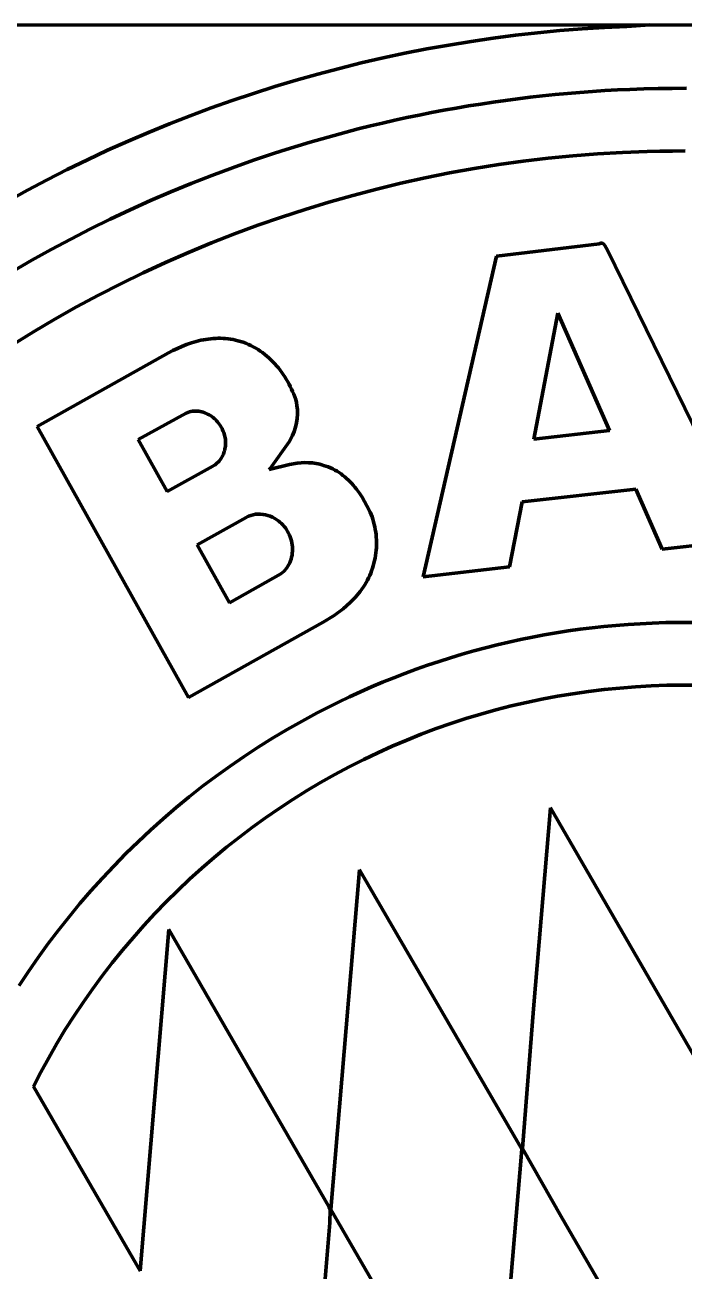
# Model space of a CAD drawing. Header units: millimetres. Extents: x 0 to 13.9, y 0 to 13.9.
# Drawn here: x 3.64 to 6.94, y 7.66 to 13.89 of the extents above; entities that cross this region are included whole.
import ezdxf

# ---------------------------------------------------------------- set-up
doc = ezdxf.new("R2010")
doc.units = ezdxf.units.MM
for name, color, linetype, lineweight in [('color#0059a5ff', 7, 'CONTINUOUS', 100), ('color#db0042ff', 7, 'CONTINUOUS', 100), ('color#ffffffff', 7, 'CONTINUOUS', 100)]:
    doc.layers.add(name, color=color, linetype=linetype, lineweight=lineweight)

msp = doc.modelspace()

# ---------------------------------------------------------------- linework, layer by layer
at = {"layer": 'color#0059a5ff'}
for p, q in [((6.6535, 13.8818), (6.7681, 13.8889)), ((6.7681, 13.8889), (7.1239, 13.8889)), ((5.9851, 13.8227), (6.096, 13.8371)), ((6.096, 13.8371), (6.2072, 13.8497)), ((6.2072, 13.8497), (6.3185, 13.8605)), ((6.3185, 13.8605), (6.43, 13.8694)), ((6.43, 13.8694), (6.5417, 13.8765)), ((6.5417, 13.8765), (6.6535, 13.8818)), ((5.5441, 13.7472), (5.6538, 13.7687)), ((5.6538, 13.7687), (5.7639, 13.7885)), ((5.7639, 13.7885), (5.8744, 13.8065)), ((5.8744, 13.8065), (5.9851, 13.8227)), ((5.217, 13.6718), (5.3256, 13.6987)), ((5.3256, 13.6987), (5.4346, 13.7238)), ((5.4346, 13.7238), (5.5441, 13.7472)), ((5.0012, 13.6128), (5.1089, 13.6432)), ((5.1089, 13.6432), (5.217, 13.6718)), ((4.7874, 13.5469), (4.894, 13.5807)), ((4.894, 13.5807), (5.0012, 13.6128)), ((4.6813, 13.5113), (4.7874, 13.5469)), ((6.1084, 13.5198), (6.0464, 13.5116)), ((6.1703, 13.5273), (6.1084, 13.5198)), ((6.2324, 13.5343), (6.1703, 13.5273)), ((6.2945, 13.5407), (6.2324, 13.5343)), ((6.3567, 13.5465), (6.2945, 13.5407)), ((6.4189, 13.5517), (6.3567, 13.5465)), ((6.4812, 13.5563), (6.4189, 13.5517)), ((6.5435, 13.5604), (6.4812, 13.5563)), ((6.6058, 13.5639), (6.5435, 13.5604)), ((6.6682, 13.5668), (6.6058, 13.5639)), ((6.7388, 13.5693), (6.6682, 13.5668)), ((6.8094, 13.571), (6.7388, 13.5693)), ((6.88, 13.572), (6.8094, 13.571)), ((6.9507, 13.5723), (6.88, 13.572)), ((4.4709, 13.4351), (4.5758, 13.4741)), ((4.5758, 13.4741), (4.6813, 13.5113)), ((5.6768, 13.4507), (5.6156, 13.4386)), ((5.7382, 13.4623), (5.6768, 13.4507)), ((5.7996, 13.4733), (5.7382, 13.4623)), ((5.8612, 13.4838), (5.7996, 13.4733)), ((5.9229, 13.4936), (5.8612, 13.4838)), ((5.9846, 13.5029), (5.9229, 13.4936)), ((6.0464, 13.5116), (5.9846, 13.5029)), ((4.2632, 13.3521), (4.3667, 13.3944)), ((4.3667, 13.3944), (4.4709, 13.4351)), ((5.4326, 13.3986), (5.3718, 13.3841)), ((5.4934, 13.4125), (5.4326, 13.3986)), ((5.5544, 13.4258), (5.4934, 13.4125)), ((5.6156, 13.4386), (5.5544, 13.4258)), ((4.1603, 13.308), (4.2632, 13.3521)), ((5.1905, 13.3372), (5.1303, 13.3204)), ((5.2508, 13.3534), (5.1905, 13.3372)), ((5.3112, 13.369), (5.2508, 13.3534)), ((5.3718, 13.3841), (5.3112, 13.369)), ((4.0582, 13.2623), (4.1603, 13.308)), ((4.9509, 13.2665), (4.8915, 13.2474)), ((5.0106, 13.2851), (4.9509, 13.2665)), ((5.0704, 13.303), (5.0106, 13.2851)), ((5.1303, 13.3204), (5.0704, 13.303)), ((3.8563, 13.1659), (3.9569, 13.215)), ((3.9569, 13.215), (4.0582, 13.2623)), ((4.7866, 13.2124), (4.6823, 13.1756)), ((4.8915, 13.2474), (4.7866, 13.2124)), ((3.7566, 13.1152), (3.8563, 13.1659)), ((4.6823, 13.1756), (4.5787, 13.137)), ((3.6577, 13.0629), (3.7566, 13.1152)), ((4.4757, 13.0967), (4.3734, 13.0546)), ((4.5787, 13.137), (4.4757, 13.0967)), ((3.5596, 13.009), (3.6577, 13.0629)), ((4.3734, 13.0546), (4.2719, 13.0108)), ((4.1711, 12.9653), (4.0711, 12.9182)), ((4.2719, 13.0108), (4.1711, 12.9653)), ((4.0711, 12.9182), (3.9719, 12.8693)), ((3.9719, 12.8693), (3.8736, 12.8188)), ((3.776, 12.7667), (3.6794, 12.713)), ((3.8736, 12.8188), (3.776, 12.7667)), ((3.6794, 12.713), (3.5837, 12.6576)), ((6.6958, 10.5819), (6.7742, 10.5864)), ((6.7742, 10.5864), (6.8528, 10.5892)), ((6.8528, 10.5892), (6.9313, 10.5903)), ((6.9313, 10.5903), (7.0099, 10.5898)), ((6.2287, 10.52), (6.3059, 10.5345)), ((6.3059, 10.5345), (6.3835, 10.5473)), ((6.3835, 10.5473), (6.4612, 10.5584)), ((6.4612, 10.5584), (6.5392, 10.5679)), ((6.5392, 10.5679), (6.6174, 10.5757)), ((6.6174, 10.5757), (6.6958, 10.5819)), ((5.9235, 10.4457), (5.9992, 10.4667)), ((5.9992, 10.4667), (6.0753, 10.4861)), ((6.0753, 10.4861), (6.1518, 10.5039)), ((6.1518, 10.5039), (6.2287, 10.52)), ((5.6995, 10.3727), (5.7736, 10.3986)), ((5.7736, 10.3986), (5.8483, 10.423)), ((5.8483, 10.423), (5.9235, 10.4457)), ((5.553, 10.3158), (5.6259, 10.3451)), ((5.6259, 10.3451), (5.6995, 10.3727)), ((5.4092, 10.2524), (5.4807, 10.2849)), ((5.4807, 10.2849), (5.553, 10.3158)), ((5.2655, 10.1816), (5.3383, 10.2183)), ((5.3383, 10.2183), (5.4092, 10.2524)), ((5.1935, 10.1433), (5.2655, 10.1816)), ((5.0524, 10.0618), (5.1225, 10.1034)), ((5.1225, 10.1034), (5.1935, 10.1433)), ((4.9832, 10.0187), (5.0524, 10.0618)), ((4.8479, 9.9278), (4.9151, 9.974)), ((4.9151, 9.974), (4.9832, 10.0187)), ((6.2719, 9.9762), (6.1873, 8.9727)), ((7.0836, 8.574), (6.2719, 9.9762)), ((4.7819, 9.8801), (4.8479, 9.9278)), ((4.7169, 9.8309), (4.7819, 9.8801)), ((4.5902, 9.7283), (4.653, 9.7803)), ((4.653, 9.7803), (4.7169, 9.8309)), ((4.5286, 9.6749), (4.5902, 9.7283)), ((4.4682, 9.6202), (4.5286, 9.6749)), ((5.3174, 9.6679), (5.1743, 7.9703)), ((6.1288, 8.2708), (5.3174, 9.6679)), ((4.4091, 9.5641), (4.4682, 9.6202)), ((4.3511, 9.5068), (4.4091, 9.5641)), ((4.2945, 9.4482), (4.3511, 9.5068)), ((4.2391, 9.3883), (4.2945, 9.4482)), ((4.1851, 9.3273), (4.2391, 9.3883)), ((4.3641, 9.3696), (4.2201, 7.6637)), ((5.1657, 7.9824), (4.3641, 9.3696)), ((4.1325, 9.2651), (4.1851, 9.3273)), ((4.0812, 9.2017), (4.1325, 9.2651)), ((4.0314, 9.1372), (4.0812, 9.2017)), ((3.983, 9.0716), (4.0314, 9.1372)), ((3.9361, 9.005), (3.983, 9.0716)), ((3.8907, 8.9373), (3.9361, 9.005)), ((6.1873, 8.9727), (6.1314, 8.2746)), ((3.8468, 8.8686), (3.8907, 8.9373)), ((3.8045, 8.799), (3.8468, 8.8686)), ((3.7638, 8.7283), (3.8045, 8.799)), ((3.7246, 8.6568), (3.7638, 8.7283)), ((3.6872, 8.5844), (3.7246, 8.6568)), ((4.2201, 7.6637), (3.6872, 8.5844)), ((5.9828, 6.5707), (6.1288, 8.2708)), ((6.1314, 8.2746), (6.3246, 7.9354)), ((5.1711, 7.9696), (5.1657, 7.9824)), ((5.1743, 7.9703), (5.9828, 6.5707)), ((5.1696, 7.9034), (5.1711, 7.9696)), ((6.3246, 7.9354), (6.927, 6.8959)), ((5.0345, 6.304), (5.1696, 7.9034))]:
    msp.add_line(p, q, dxfattribs=at)
at = {"layer": 'color#db0042ff'}
for p, q in [((6.0127, 13.1908), (6.1358, 13.2079)), ((6.1358, 13.2079), (6.2593, 13.2226)), ((6.2593, 13.2226), (6.383, 13.2348)), ((6.383, 13.2348), (6.5069, 13.2446)), ((6.5069, 13.2446), (6.6311, 13.2519)), ((6.6311, 13.2519), (6.7553, 13.2566)), ((6.7553, 13.2566), (6.8185, 13.258)), ((6.8185, 13.258), (6.8818, 13.2588)), ((6.8818, 13.2588), (6.945, 13.259)), ((5.6457, 13.1249), (5.7676, 13.1492)), ((5.7676, 13.1492), (5.8899, 13.1712)), ((5.8899, 13.1712), (6.0127, 13.1908)), ((5.4034, 13.0689), (5.5243, 13.0981)), ((5.5243, 13.0981), (5.6457, 13.1249)), ((5.1636, 13.0036), (5.2832, 13.0374)), ((5.2832, 13.0374), (5.4034, 13.0689)), ((4.9265, 12.9289), (5.0447, 12.9674)), ((5.0447, 12.9674), (5.1636, 13.0036)), ((4.8091, 12.888), (4.9265, 12.9289)), ((4.5768, 12.7995), (4.6925, 12.8449)), ((4.6925, 12.8449), (4.8091, 12.888)), ((4.462, 12.7519), (4.5768, 12.7995)), ((6.5162, 12.795), (6.0015, 12.7342)), ((6.5186, 12.7962), (6.5162, 12.795)), ((6.5232, 12.7977), (6.5186, 12.7962)), ((6.5273, 12.7982), (6.5232, 12.7977)), ((6.531, 12.7978), (6.5273, 12.7982)), ((6.5359, 12.7957), (6.531, 12.7978)), ((6.5436, 12.7874), (6.5359, 12.7957)), ((6.5559, 12.764), (6.5436, 12.7874)), ((4.3481, 12.7019), (4.462, 12.7519)), ((6.0015, 12.7342), (5.6356, 11.1306)), ((7.2626, 11.3192), (6.5559, 12.764)), ((4.1235, 12.5954), (4.2353, 12.6498)), ((4.2353, 12.6498), (4.3481, 12.7019)), ((4.0129, 12.5388), (4.1235, 12.5954)), ((3.9034, 12.48), (4.0129, 12.5388)), ((3.795, 12.419), (3.9034, 12.48)), ((3.688, 12.3558), (3.795, 12.419)), ((6.1883, 11.8186), (6.308, 12.4482)), ((6.308, 12.4482), (6.5671, 11.8623)), ((3.5822, 12.2905), (3.688, 12.3558)), ((4.407, 12.2725), (4.3847, 12.2617)), ((4.4299, 12.2826), (4.407, 12.2725)), ((4.4531, 12.2917), (4.4299, 12.2826)), ((4.4767, 12.2999), (4.4531, 12.2917)), ((4.5006, 12.307), (4.4767, 12.2999)), ((4.5248, 12.3129), (4.5006, 12.307)), ((4.537, 12.3154), (4.5248, 12.3129)), ((4.5493, 12.3175), (4.537, 12.3154)), ((4.5615, 12.3194), (4.5493, 12.3175)), ((4.5738, 12.3208), (4.5615, 12.3194)), ((4.5862, 12.322), (4.5738, 12.3208)), ((4.5985, 12.3227), (4.5862, 12.322)), ((4.6109, 12.3231), (4.5985, 12.3227)), ((4.6232, 12.3231), (4.6109, 12.3231)), ((4.6356, 12.3226), (4.6232, 12.3231)), ((4.648, 12.3218), (4.6356, 12.3226)), ((4.6603, 12.3205), (4.648, 12.3218)), ((4.6726, 12.3188), (4.6603, 12.3205)), ((4.6849, 12.3167), (4.6726, 12.3188)), ((4.6972, 12.3141), (4.6849, 12.3167)), ((4.7094, 12.3111), (4.6972, 12.3141)), ((4.7229, 12.3073), (4.7094, 12.3111)), ((4.7361, 12.303), (4.7229, 12.3073)), ((4.749, 12.2982), (4.7361, 12.303)), ((4.7618, 12.2928), (4.749, 12.2982)), ((4.7742, 12.287), (4.7618, 12.2928)), ((4.7864, 12.2808), (4.7742, 12.287)), ((4.7984, 12.274), (4.7864, 12.2808)), ((4.81, 12.2669), (4.7984, 12.274)), ((4.8214, 12.2593), (4.81, 12.2669)), ((4.3629, 12.25), (3.7061, 11.8826)), ((4.3847, 12.2617), (4.3629, 12.25)), ((4.8326, 12.2513), (4.8214, 12.2593)), ((4.8434, 12.2429), (4.8326, 12.2513)), ((4.854, 12.2342), (4.8434, 12.2429)), ((4.8643, 12.2251), (4.854, 12.2342)), ((4.8743, 12.2156), (4.8643, 12.2251)), ((4.8841, 12.2059), (4.8743, 12.2156)), ((4.8935, 12.1958), (4.8841, 12.2059)), ((4.9027, 12.1854), (4.8935, 12.1958)), ((4.9115, 12.1748), (4.9027, 12.1854)), ((4.9201, 12.1639), (4.9115, 12.1748)), ((4.9283, 12.1528), (4.9201, 12.1639)), ((4.9362, 12.1415), (4.9283, 12.1528)), ((4.9439, 12.1299), (4.9362, 12.1415)), ((4.9512, 12.1182), (4.9439, 12.1299)), ((4.9582, 12.1062), (4.9512, 12.1182)), ((4.9649, 12.0941), (4.9582, 12.1062)), ((4.9712, 12.0819), (4.9649, 12.0941)), ((4.9773, 12.0696), (4.9712, 12.0819)), ((4.983, 12.0571), (4.9773, 12.0696)), ((4.9883, 12.0446), (4.983, 12.0571)), ((4.9937, 12.0308), (4.9883, 12.0446)), ((4.9981, 12.0167), (4.9937, 12.0308)), ((4.4667, 11.9549), (4.4745, 11.9569)), ((4.4745, 11.9569), (4.4823, 11.9583)), ((4.4823, 11.9583), (4.4901, 11.9591)), ((4.4901, 11.9591), (4.4979, 11.9594)), ((4.4979, 11.9594), (4.5057, 11.9592)), ((4.5057, 11.9592), (4.5135, 11.9584)), ((4.5135, 11.9584), (4.5212, 11.9572)), ((4.5212, 11.9572), (4.5288, 11.9556)), ((4.5288, 11.9556), (4.5363, 11.9535)), ((5.0017, 12.0025), (4.9981, 12.0167)), ((5.0044, 11.988), (5.0017, 12.0025)), ((5.0068, 11.9661), (5.0044, 11.988)), ((5.0073, 11.9441), (5.0068, 11.9661)), ((4.2112, 11.8167), (4.4514, 11.9493)), ((4.4514, 11.9493), (4.459, 11.9524)), ((4.459, 11.9524), (4.4667, 11.9549)), ((4.5363, 11.9535), (4.5437, 11.9509)), ((4.5437, 11.9509), (4.551, 11.9479)), ((4.551, 11.9479), (4.5581, 11.9446)), ((4.5581, 11.9446), (4.5651, 11.9408)), ((4.5651, 11.9408), (4.5719, 11.9367)), ((4.5719, 11.9367), (4.5785, 11.9323)), ((4.5785, 11.9323), (4.5849, 11.9275)), ((4.5849, 11.9275), (4.5911, 11.9224)), ((4.5911, 11.9224), (4.597, 11.917)), ((4.597, 11.917), (4.6026, 11.9113)), ((4.6026, 11.9113), (4.608, 11.9054)), ((4.608, 11.9054), (4.613, 11.8992)), ((4.613, 11.8992), (4.6178, 11.8928)), ((4.6178, 11.8928), (4.6222, 11.8862)), ((4.9975, 11.8787), (5.0026, 11.9002)), ((5.0026, 11.9002), (5.0058, 11.922)), ((5.0058, 11.922), (5.0073, 11.9441)), ((3.7061, 11.8826), (4.4622, 10.5285)), ((4.6222, 11.8862), (4.6262, 11.8794)), ((4.6262, 11.8794), (4.6299, 11.8724)), ((4.6299, 11.8724), (4.6332, 11.8653)), ((4.6332, 11.8653), (4.6361, 11.858)), ((4.6361, 11.858), (4.6386, 11.8517)), ((4.6386, 11.8517), (4.6408, 11.8452)), ((4.6408, 11.8452), (4.6427, 11.8387)), ((4.6427, 11.8387), (4.6443, 11.832)), ((4.6443, 11.832), (4.6456, 11.8252)), ((4.9662, 11.8053), (4.9819, 11.8374)), ((4.9819, 11.8374), (4.9906, 11.8577)), ((4.9906, 11.8577), (4.9975, 11.8787)), ((6.5671, 11.8623), (6.1883, 11.8186)), ((4.3559, 11.5574), (4.2112, 11.8167)), ((4.6448, 11.7704), (4.6433, 11.7638)), ((4.646, 11.7772), (4.6448, 11.7704)), ((4.6456, 11.8252), (4.6466, 11.8184)), ((4.6468, 11.784), (4.646, 11.7772)), ((4.6466, 11.8184), (4.6473, 11.8116)), ((4.6474, 11.7909), (4.6468, 11.784)), ((4.6473, 11.8116), (4.6476, 11.8047)), ((4.6477, 11.7978), (4.6474, 11.7909)), ((4.6476, 11.8047), (4.6477, 11.7978)), ((4.8705, 11.6727), (4.9662, 11.8053)), ((4.6157, 11.7098), (4.6111, 11.7048)), ((4.62, 11.715), (4.6157, 11.7098)), ((4.624, 11.7205), (4.62, 11.715)), ((4.6277, 11.7262), (4.624, 11.7205)), ((4.6311, 11.732), (4.6277, 11.7262)), ((4.6341, 11.7381), (4.6311, 11.732)), ((4.6369, 11.7443), (4.6341, 11.7381)), ((4.6393, 11.7507), (4.6369, 11.7443)), ((4.6414, 11.7572), (4.6393, 11.7507)), ((4.6433, 11.7638), (4.6414, 11.7572)), ((4.5835, 11.6841), (4.3559, 11.5574)), ((4.5896, 11.6876), (4.5835, 11.6841)), ((4.5955, 11.6914), (4.5896, 11.6876)), ((4.601, 11.6956), (4.5955, 11.6914)), ((4.6062, 11.7), (4.601, 11.6956)), ((4.6111, 11.7048), (4.6062, 11.7)), ((4.968, 11.6931), (4.8662, 11.667)), ((4.8662, 11.667), (4.8705, 11.6727)), ((5.0058, 11.6991), (4.968, 11.6931)), ((5.0247, 11.7009), (5.0058, 11.6991)), ((5.0437, 11.7017), (5.0247, 11.7009)), ((5.0626, 11.7016), (5.0437, 11.7017)), ((5.0815, 11.7002), (5.0626, 11.7016)), ((5.091, 11.6991), (5.0815, 11.7002)), ((5.1004, 11.6977), (5.091, 11.6991)), ((5.1098, 11.6959), (5.1004, 11.6977)), ((5.1191, 11.6937), (5.1098, 11.6959)), ((5.1285, 11.6912), (5.1191, 11.6937)), ((5.1378, 11.6883), (5.1285, 11.6912)), ((5.1496, 11.6846), (5.1378, 11.6883)), ((5.1612, 11.6804), (5.1496, 11.6846)), ((5.1725, 11.6757), (5.1612, 11.6804)), ((5.1834, 11.6705), (5.1725, 11.6757)), ((5.1941, 11.6649), (5.1834, 11.6705)), ((5.2046, 11.6588), (5.1941, 11.6649)), ((5.2147, 11.6524), (5.2046, 11.6588)), ((5.2246, 11.6455), (5.2147, 11.6524)), ((5.2342, 11.6383), (5.2246, 11.6455)), ((5.2435, 11.6307), (5.2342, 11.6383)), ((5.2526, 11.6228), (5.2435, 11.6307)), ((5.2615, 11.6145), (5.2526, 11.6228)), ((5.27, 11.606), (5.2615, 11.6145)), ((5.2784, 11.5972), (5.27, 11.606)), ((5.2864, 11.5881), (5.2784, 11.5972)), ((5.2943, 11.5788), (5.2864, 11.5881)), ((5.3019, 11.5692), (5.2943, 11.5788)), ((5.3163, 11.5495), (5.3019, 11.5692)), ((5.3298, 11.5291), (5.3163, 11.5495)), ((5.3425, 11.5081), (5.3298, 11.5291)), ((6.1308, 11.5053), (6.6975, 11.5689)), ((6.6975, 11.5689), (6.8302, 11.2689)), ((5.3542, 11.4867), (5.3425, 11.5081)), ((5.3703, 11.4543), (5.3542, 11.4867)), ((6.0674, 11.1811), (6.1308, 11.5053)), ((4.505, 11.2913), (4.7507, 11.4283)), ((4.7507, 11.4283), (4.7563, 11.4313)), ((4.7563, 11.4313), (4.762, 11.4339)), ((4.762, 11.4339), (4.7736, 11.4382)), ((4.7736, 11.4382), (4.7856, 11.4414)), ((4.7856, 11.4414), (4.7978, 11.4435)), ((4.7978, 11.4435), (4.8102, 11.4445)), ((4.8102, 11.4445), (4.8226, 11.4444)), ((4.8226, 11.4444), (4.835, 11.4432)), ((4.835, 11.4432), (4.8472, 11.4411)), ((4.8472, 11.4411), (4.8593, 11.4379)), ((4.8593, 11.4379), (4.8711, 11.4339)), ((4.8711, 11.4339), (4.8825, 11.4289)), ((4.8825, 11.4289), (4.8936, 11.423)), ((4.8936, 11.423), (4.904, 11.4163)), ((4.904, 11.4163), (4.9139, 11.4088)), ((4.9139, 11.4088), (4.9186, 11.4047)), ((4.9186, 11.4047), (4.9264, 11.3981)), ((4.9264, 11.3981), (4.9336, 11.391)), ((5.3752, 11.4434), (5.3703, 11.4543)), ((5.3798, 11.4311), (5.3752, 11.4434)), ((5.3839, 11.4187), (5.3798, 11.4311)), ((5.3876, 11.4062), (5.3839, 11.4187)), ((5.3909, 11.3935), (5.3876, 11.4062)), ((4.9336, 11.391), (4.9404, 11.3835)), ((4.9404, 11.3835), (4.9467, 11.3755)), ((4.9467, 11.3755), (4.9525, 11.3671)), ((4.9525, 11.3671), (4.9578, 11.3584)), ((4.9578, 11.3584), (4.9627, 11.3493)), ((4.9627, 11.3493), (4.9669, 11.34)), ((4.9669, 11.34), (4.9707, 11.3304)), ((5.3937, 11.3807), (5.3909, 11.3935)), ((5.3961, 11.3679), (5.3937, 11.3807)), ((5.3981, 11.355), (5.3961, 11.3679)), ((5.3997, 11.342), (5.3981, 11.355)), ((5.4009, 11.329), (5.3997, 11.342)), ((4.6668, 11.0015), (4.505, 11.2913)), ((4.9707, 11.3304), (4.974, 11.3207)), ((4.974, 11.3207), (4.9767, 11.3107)), ((4.9767, 11.3107), (4.9788, 11.3007)), ((4.9788, 11.3007), (4.9804, 11.2905)), ((4.9804, 11.2905), (4.9815, 11.2803)), ((4.9815, 11.2803), (4.9819, 11.2701)), ((5.4003, 11.2637), (5.4013, 11.2767)), ((5.4016, 11.3159), (5.4009, 11.329)), ((5.4013, 11.2767), (5.4018, 11.2898)), ((5.4019, 11.3028), (5.4016, 11.3159)), ((5.4018, 11.2898), (5.4019, 11.3028)), ((6.8302, 11.2689), (7.2626, 11.3192)), ((4.9722, 11.2106), (4.9684, 11.2014)), ((4.9754, 11.2202), (4.9722, 11.2106)), ((4.9779, 11.2299), (4.9754, 11.2202)), ((4.9798, 11.2398), (4.9779, 11.2299)), ((4.9811, 11.2498), (4.9798, 11.2398)), ((4.9818, 11.2599), (4.9811, 11.2498)), ((4.9819, 11.2701), (4.9818, 11.2599)), ((5.3894, 11.1993), (5.3924, 11.212)), ((5.3924, 11.212), (5.395, 11.2248)), ((5.395, 11.2248), (5.3972, 11.2377)), ((5.3972, 11.2377), (5.399, 11.2507)), ((5.399, 11.2507), (5.4003, 11.2637)), ((4.9237, 11.1467), (4.6668, 11.0015)), ((4.9322, 11.1531), (4.9237, 11.1467)), ((4.9399, 11.1601), (4.9322, 11.1531)), ((4.9469, 11.1676), (4.9399, 11.1601)), ((4.9533, 11.1755), (4.9469, 11.1676)), ((4.959, 11.1838), (4.9533, 11.1755)), ((4.964, 11.1924), (4.959, 11.1838)), ((4.9684, 11.2014), (4.964, 11.1924)), ((5.3681, 11.1376), (5.3732, 11.1497)), ((5.3732, 11.1497), (5.3778, 11.1619)), ((5.3778, 11.1619), (5.3821, 11.1742)), ((5.3821, 11.1742), (5.3859, 11.1867)), ((5.3859, 11.1867), (5.3894, 11.1993)), ((5.6356, 11.1306), (6.0674, 11.1811)), ((5.3366, 11.0804), (5.3437, 11.0914)), ((5.3437, 11.0914), (5.3504, 11.1026)), ((5.3504, 11.1026), (5.3567, 11.1141)), ((5.3567, 11.1141), (5.3626, 11.1258)), ((5.3626, 11.1258), (5.3681, 11.1376)), ((5.2706, 11.0027), (5.2964, 11.0293)), ((5.2964, 11.0293), (5.3202, 11.0578)), ((5.3202, 11.0578), (5.3366, 11.0804)), ((5.1911, 10.9386), (5.2358, 10.9719)), ((5.2358, 10.9719), (5.2706, 11.0027)), ((4.4622, 10.5285), (5.1357, 10.9046)), ((5.1357, 10.9046), (5.1911, 10.9386)), ((6.7192, 10.8971), (6.659, 10.8933)), ((6.7794, 10.8999), (6.7192, 10.8971)), ((6.8474, 10.9022), (6.7794, 10.8999)), ((6.9155, 10.9033), (6.8474, 10.9022)), ((6.9836, 10.9033), (6.9155, 10.9033)), ((6.2405, 10.8412), (6.1813, 10.8301)), ((6.2999, 10.8514), (6.2405, 10.8412)), ((6.3595, 10.8607), (6.2999, 10.8514)), ((6.4192, 10.8691), (6.3595, 10.8607)), ((6.479, 10.8765), (6.4192, 10.8691)), ((6.5389, 10.883), (6.479, 10.8765)), ((6.5989, 10.8887), (6.5389, 10.883)), ((6.659, 10.8933), (6.5989, 10.8887)), ((5.9462, 10.7766), (5.888, 10.761)), ((6.0047, 10.7913), (5.9462, 10.7766)), ((6.0633, 10.8052), (6.0047, 10.7913)), ((6.1222, 10.8181), (6.0633, 10.8052)), ((6.1813, 10.8301), (6.1222, 10.8181)), ((5.7723, 10.7272), (5.7148, 10.7089)), ((5.83, 10.7446), (5.7723, 10.7272)), ((5.888, 10.761), (5.83, 10.7446)), ((5.5443, 10.6489), (5.4881, 10.6272)), ((5.6008, 10.6698), (5.5443, 10.6489)), ((5.6577, 10.6898), (5.6008, 10.6698)), ((5.7148, 10.7089), (5.6577, 10.6898)), ((5.4322, 10.6046), (5.3767, 10.5811)), ((5.4881, 10.6272), (5.4322, 10.6046)), ((5.2668, 10.5316), (5.2124, 10.5056)), ((5.3215, 10.5568), (5.2668, 10.5316)), ((5.3767, 10.5811), (5.3215, 10.5568)), ((5.1584, 10.4787), (5.1049, 10.451)), ((5.2124, 10.5056), (5.1584, 10.4787)), ((5.03, 10.4107), (4.9561, 10.3688)), ((5.1049, 10.451), (5.03, 10.4107)), ((4.9561, 10.3688), (4.883, 10.3252)), ((4.811, 10.2801), (4.7399, 10.2335)), ((4.883, 10.3252), (4.811, 10.2801)), ((4.7399, 10.2335), (4.6699, 10.1853)), ((4.6699, 10.1853), (4.6009, 10.1356)), ((4.6009, 10.1356), (4.533, 10.0845)), ((4.4663, 10.0319), (4.4006, 9.9779)), ((4.533, 10.0845), (4.4663, 10.0319)), ((4.4006, 9.9779), (4.3361, 9.9225)), ((4.3361, 9.9225), (4.2728, 9.8658)), ((4.2728, 9.8658), (4.2107, 9.8077)), ((4.2107, 9.8077), (4.1499, 9.7483)), ((4.1499, 9.7483), (4.0903, 9.6877)), ((4.0903, 9.6877), (4.0321, 9.6258)), ((4.0321, 9.6258), (3.9751, 9.5627)), ((3.9751, 9.5627), (3.9195, 9.4984)), ((3.9195, 9.4984), (3.8653, 9.4329)), ((3.8653, 9.4329), (3.8125, 9.3663)), ((3.8125, 9.3663), (3.7611, 9.2986)), ((3.7611, 9.2986), (3.7112, 9.2298)), ((3.7112, 9.2298), (3.6628, 9.1599)), ((3.6628, 9.1599), (3.6159, 9.0891))]:
    msp.add_line(p, q, dxfattribs=at)
at = {"layer": 'color#ffffffff'}
for p, q in [((0, 13.8889), (6.7681, 13.8889)), ((6.7681, 13.8889), (6.6535, 13.8818)), ((6.096, 13.8371), (5.9851, 13.8227)), ((6.2072, 13.8497), (6.096, 13.8371)), ((6.3185, 13.8605), (6.2072, 13.8497)), ((6.43, 13.8694), (6.3185, 13.8605)), ((6.5417, 13.8765), (6.43, 13.8694)), ((6.6535, 13.8818), (6.5417, 13.8765)), ((5.6538, 13.7687), (5.5441, 13.7472)), ((5.7639, 13.7885), (5.6538, 13.7687)), ((5.8744, 13.8065), (5.7639, 13.7885)), ((5.9851, 13.8227), (5.8744, 13.8065)), ((5.3256, 13.6987), (5.217, 13.6718)), ((5.4346, 13.7238), (5.3256, 13.6987)), ((5.5441, 13.7472), (5.4346, 13.7238)), ((5.1089, 13.6432), (5.0012, 13.6128)), ((5.217, 13.6718), (5.1089, 13.6432)), ((4.894, 13.5807), (4.7874, 13.5469)), ((5.0012, 13.6128), (4.894, 13.5807)), ((4.7874, 13.5469), (4.6813, 13.5113)), ((6.0464, 13.5116), (6.1084, 13.5198)), ((6.1084, 13.5198), (6.1703, 13.5273)), ((6.1703, 13.5273), (6.2324, 13.5343)), ((6.2324, 13.5343), (6.2945, 13.5407)), ((6.2945, 13.5407), (6.3567, 13.5465)), ((6.3567, 13.5465), (6.4189, 13.5517)), ((6.4189, 13.5517), (6.4812, 13.5563)), ((6.4812, 13.5563), (6.5435, 13.5604)), ((6.5435, 13.5604), (6.6058, 13.5639)), ((6.6058, 13.5639), (6.6682, 13.5668)), ((6.6682, 13.5668), (6.7388, 13.5693)), ((6.7388, 13.5693), (6.8094, 13.571)), ((6.8094, 13.571), (6.88, 13.572)), ((6.88, 13.572), (6.9507, 13.5723)), ((4.5758, 13.4741), (4.4709, 13.4351)), ((4.6813, 13.5113), (4.5758, 13.4741)), ((5.6156, 13.4386), (5.6768, 13.4507)), ((5.6768, 13.4507), (5.7382, 13.4623)), ((5.7382, 13.4623), (5.7996, 13.4733)), ((5.7996, 13.4733), (5.8612, 13.4838)), ((5.8612, 13.4838), (5.9229, 13.4936)), ((5.9229, 13.4936), (5.9846, 13.5029)), ((5.9846, 13.5029), (6.0464, 13.5116)), ((4.3667, 13.3944), (4.2632, 13.3521)), ((4.4709, 13.4351), (4.3667, 13.3944)), ((5.3718, 13.3841), (5.4326, 13.3986)), ((5.4326, 13.3986), (5.4934, 13.4125)), ((5.4934, 13.4125), (5.5544, 13.4258)), ((5.5544, 13.4258), (5.6156, 13.4386)), ((4.2632, 13.3521), (4.1603, 13.308)), ((5.1303, 13.3204), (5.1905, 13.3372)), ((5.1905, 13.3372), (5.2508, 13.3534)), ((5.2508, 13.3534), (5.3112, 13.369)), ((5.3112, 13.369), (5.3718, 13.3841)), ((4.1603, 13.308), (4.0582, 13.2623)), ((4.8915, 13.2474), (4.9509, 13.2665)), ((4.9509, 13.2665), (5.0106, 13.2851)), ((5.0106, 13.2851), (5.0704, 13.303)), ((5.0704, 13.303), (5.1303, 13.3204)), ((3.9569, 13.215), (3.8563, 13.1659)), ((4.0582, 13.2623), (3.9569, 13.215)), ((4.6823, 13.1756), (4.7866, 13.2124)), ((4.7866, 13.2124), (4.8915, 13.2474)), ((6.1358, 13.2079), (6.0127, 13.1908)), ((6.2593, 13.2226), (6.1358, 13.2079)), ((6.383, 13.2348), (6.2593, 13.2226)), ((6.5069, 13.2446), (6.383, 13.2348)), ((6.6311, 13.2519), (6.5069, 13.2446)), ((6.7553, 13.2566), (6.6311, 13.2519)), ((6.8185, 13.258), (6.7553, 13.2566)), ((6.8818, 13.2588), (6.8185, 13.258)), ((6.945, 13.259), (6.8818, 13.2588)), ((3.8563, 13.1659), (3.7566, 13.1152)), ((4.5787, 13.137), (4.6823, 13.1756)), ((5.7676, 13.1492), (5.6457, 13.1249)), ((5.8899, 13.1712), (5.7676, 13.1492)), ((6.0127, 13.1908), (5.8899, 13.1712)), ((3.7566, 13.1152), (3.6577, 13.0629)), ((4.3734, 13.0546), (4.4757, 13.0967)), ((4.4757, 13.0967), (4.5787, 13.137)), ((5.5243, 13.0981), (5.4034, 13.0689)), ((5.6457, 13.1249), (5.5243, 13.0981)), ((3.6577, 13.0629), (3.5596, 13.009)), ((4.2719, 13.0108), (4.3734, 13.0546)), ((5.2832, 13.0374), (5.1636, 13.0036)), ((5.4034, 13.0689), (5.2832, 13.0374)), ((4.0711, 12.9182), (4.1711, 12.9653)), ((4.1711, 12.9653), (4.2719, 13.0108)), ((5.0447, 12.9674), (4.9265, 12.9289)), ((5.1636, 13.0036), (5.0447, 12.9674)), ((3.9719, 12.8693), (4.0711, 12.9182)), ((4.9265, 12.9289), (4.8091, 12.888)), ((3.8736, 12.8188), (3.9719, 12.8693)), ((4.6925, 12.8449), (4.5768, 12.7995)), ((4.8091, 12.888), (4.6925, 12.8449)), ((3.6794, 12.713), (3.776, 12.7667)), ((3.776, 12.7667), (3.8736, 12.8188)), ((4.5768, 12.7995), (4.462, 12.7519)), ((6.0015, 12.7342), (6.5162, 12.795)), ((6.5162, 12.795), (6.5186, 12.7962)), ((6.5186, 12.7962), (6.5232, 12.7977)), ((6.5232, 12.7977), (6.5273, 12.7982)), ((6.5273, 12.7982), (6.531, 12.7978)), ((6.531, 12.7978), (6.5359, 12.7957)), ((6.5359, 12.7957), (6.5436, 12.7874)), ((6.5436, 12.7874), (6.5559, 12.764)), ((3.5837, 12.6576), (3.6794, 12.713)), ((4.462, 12.7519), (4.3481, 12.7019)), ((5.6356, 11.1306), (6.0015, 12.7342)), ((6.5559, 12.764), (7.2626, 11.3192)), ((4.2353, 12.6498), (4.1235, 12.5954)), ((4.3481, 12.7019), (4.2353, 12.6498)), ((4.1235, 12.5954), (4.0129, 12.5388)), ((4.0129, 12.5388), (3.9034, 12.48)), ((3.9034, 12.48), (3.795, 12.419)), ((3.795, 12.419), (3.688, 12.3558)), ((6.308, 12.4482), (6.1883, 11.8186)), ((6.5671, 11.8623), (6.308, 12.4482)), ((3.688, 12.3558), (3.5822, 12.2905)), ((4.3847, 12.2617), (4.407, 12.2725)), ((4.407, 12.2725), (4.4299, 12.2826)), ((4.4299, 12.2826), (4.4531, 12.2917)), ((4.4531, 12.2917), (4.4767, 12.2999)), ((4.4767, 12.2999), (4.5006, 12.307)), ((4.5006, 12.307), (4.5248, 12.3129)), ((4.5248, 12.3129), (4.537, 12.3154)), ((4.537, 12.3154), (4.5493, 12.3175)), ((4.5493, 12.3175), (4.5615, 12.3194)), ((4.5615, 12.3194), (4.5738, 12.3208)), ((4.5738, 12.3208), (4.5862, 12.322)), ((4.5862, 12.322), (4.5985, 12.3227)), ((4.5985, 12.3227), (4.6109, 12.3231)), ((4.6109, 12.3231), (4.6232, 12.3231)), ((4.6232, 12.3231), (4.6356, 12.3226)), ((4.6356, 12.3226), (4.648, 12.3218)), ((4.648, 12.3218), (4.6603, 12.3205)), ((4.6603, 12.3205), (4.6726, 12.3188)), ((4.6726, 12.3188), (4.6849, 12.3167)), ((4.6849, 12.3167), (4.6972, 12.3141)), ((4.6972, 12.3141), (4.7094, 12.3111)), ((4.7094, 12.3111), (4.7229, 12.3073)), ((4.7229, 12.3073), (4.7361, 12.303)), ((4.7361, 12.303), (4.749, 12.2982)), ((4.749, 12.2982), (4.7618, 12.2928)), ((4.7618, 12.2928), (4.7742, 12.287)), ((4.7742, 12.287), (4.7864, 12.2808)), ((4.7864, 12.2808), (4.7984, 12.274)), ((4.7984, 12.274), (4.81, 12.2669)), ((4.81, 12.2669), (4.8214, 12.2593)), ((3.7061, 11.8826), (4.3629, 12.25)), ((4.3629, 12.25), (4.3847, 12.2617)), ((4.8214, 12.2593), (4.8326, 12.2513)), ((4.8326, 12.2513), (4.8434, 12.2429)), ((4.8434, 12.2429), (4.854, 12.2342)), ((4.854, 12.2342), (4.8643, 12.2251)), ((4.8643, 12.2251), (4.8743, 12.2156)), ((4.8743, 12.2156), (4.8841, 12.2059)), ((4.8841, 12.2059), (4.8935, 12.1958)), ((4.8935, 12.1958), (4.9027, 12.1854)), ((4.9027, 12.1854), (4.9115, 12.1748)), ((4.9115, 12.1748), (4.9201, 12.1639)), ((4.9201, 12.1639), (4.9283, 12.1528)), ((4.9283, 12.1528), (4.9362, 12.1415)), ((4.9362, 12.1415), (4.9439, 12.1299)), ((4.9439, 12.1299), (4.9512, 12.1182)), ((4.9512, 12.1182), (4.9582, 12.1062)), ((4.9582, 12.1062), (4.9649, 12.0941)), ((4.9649, 12.0941), (4.9712, 12.0819)), ((4.9712, 12.0819), (4.9773, 12.0696)), ((4.9773, 12.0696), (4.983, 12.0571)), ((4.983, 12.0571), (4.9883, 12.0446)), ((4.9883, 12.0446), (4.9937, 12.0308)), ((4.9937, 12.0308), (4.9981, 12.0167)), ((4.4745, 11.9569), (4.4667, 11.9549)), ((4.4823, 11.9583), (4.4745, 11.9569)), ((4.4901, 11.9591), (4.4823, 11.9583)), ((4.4979, 11.9594), (4.4901, 11.9591)), ((4.5057, 11.9592), (4.4979, 11.9594)), ((4.5135, 11.9584), (4.5057, 11.9592)), ((4.5212, 11.9572), (4.5135, 11.9584)), ((4.5288, 11.9556), (4.5212, 11.9572)), ((4.5363, 11.9535), (4.5288, 11.9556)), ((4.9981, 12.0167), (5.0017, 12.0025)), ((5.0017, 12.0025), (5.0044, 11.988)), ((5.0044, 11.988), (5.0068, 11.9661)), ((5.0068, 11.9661), (5.0073, 11.9441)), ((4.4514, 11.9493), (4.2112, 11.8167)), ((4.459, 11.9524), (4.4514, 11.9493)), ((4.4667, 11.9549), (4.459, 11.9524)), ((4.5437, 11.9509), (4.5363, 11.9535)), ((4.551, 11.9479), (4.5437, 11.9509)), ((4.5581, 11.9446), (4.551, 11.9479)), ((4.5651, 11.9408), (4.5581, 11.9446)), ((4.5719, 11.9367), (4.5651, 11.9408)), ((4.5785, 11.9323), (4.5719, 11.9367)), ((4.5849, 11.9275), (4.5785, 11.9323)), ((4.5911, 11.9224), (4.5849, 11.9275)), ((4.597, 11.917), (4.5911, 11.9224)), ((4.6026, 11.9113), (4.597, 11.917)), ((4.608, 11.9054), (4.6026, 11.9113)), ((4.613, 11.8992), (4.608, 11.9054)), ((4.6178, 11.8928), (4.613, 11.8992)), ((4.6222, 11.8862), (4.6178, 11.8928)), ((5.0026, 11.9002), (4.9975, 11.8787)), ((5.0058, 11.922), (5.0026, 11.9002)), ((5.0073, 11.9441), (5.0058, 11.922)), ((4.4622, 10.5285), (3.7061, 11.8826)), ((4.6262, 11.8794), (4.6222, 11.8862)), ((4.6299, 11.8724), (4.6262, 11.8794)), ((4.6332, 11.8653), (4.6299, 11.8724)), ((4.6361, 11.858), (4.6332, 11.8653)), ((4.6386, 11.8517), (4.6361, 11.858)), ((4.6408, 11.8452), (4.6386, 11.8517)), ((4.6427, 11.8387), (4.6408, 11.8452)), ((4.6443, 11.832), (4.6427, 11.8387)), ((4.6456, 11.8252), (4.6443, 11.832)), ((4.9819, 11.8374), (4.9662, 11.8053)), ((4.9906, 11.8577), (4.9819, 11.8374)), ((4.9975, 11.8787), (4.9906, 11.8577)), ((6.1883, 11.8186), (6.5671, 11.8623)), ((4.2112, 11.8167), (4.3559, 11.5574)), ((4.6433, 11.7638), (4.6448, 11.7704)), ((4.6448, 11.7704), (4.646, 11.7772)), ((4.6466, 11.8184), (4.6456, 11.8252)), ((4.646, 11.7772), (4.6468, 11.784)), ((4.6473, 11.8116), (4.6466, 11.8184)), ((4.6468, 11.784), (4.6474, 11.7909)), ((4.6476, 11.8047), (4.6473, 11.8116)), ((4.6474, 11.7909), (4.6477, 11.7978)), ((4.6477, 11.7978), (4.6476, 11.8047)), ((4.9662, 11.8053), (4.8705, 11.6727)), ((4.6111, 11.7048), (4.6157, 11.7098)), ((4.6157, 11.7098), (4.62, 11.715)), ((4.62, 11.715), (4.624, 11.7205)), ((4.624, 11.7205), (4.6277, 11.7262)), ((4.6277, 11.7262), (4.6311, 11.732)), ((4.6311, 11.732), (4.6341, 11.7381)), ((4.6341, 11.7381), (4.6369, 11.7443)), ((4.6369, 11.7443), (4.6393, 11.7507)), ((4.6393, 11.7507), (4.6414, 11.7572)), ((4.6414, 11.7572), (4.6433, 11.7638)), ((4.3559, 11.5574), (4.5835, 11.6841)), ((4.5835, 11.6841), (4.5896, 11.6876)), ((4.5896, 11.6876), (4.5955, 11.6914)), ((4.5955, 11.6914), (4.601, 11.6956)), ((4.601, 11.6956), (4.6062, 11.7)), ((4.6062, 11.7), (4.6111, 11.7048)), ((4.8662, 11.667), (4.968, 11.6931)), ((4.8705, 11.6727), (4.8662, 11.667)), ((4.968, 11.6931), (5.0058, 11.6991)), ((5.0058, 11.6991), (5.0247, 11.7009)), ((5.0247, 11.7009), (5.0437, 11.7017)), ((5.0437, 11.7017), (5.0626, 11.7016)), ((5.0626, 11.7016), (5.0815, 11.7002)), ((5.0815, 11.7002), (5.091, 11.6991)), ((5.091, 11.6991), (5.1004, 11.6977)), ((5.1004, 11.6977), (5.1098, 11.6959)), ((5.1098, 11.6959), (5.1191, 11.6937)), ((5.1191, 11.6937), (5.1285, 11.6912)), ((5.1285, 11.6912), (5.1378, 11.6883)), ((5.1378, 11.6883), (5.1496, 11.6846)), ((5.1496, 11.6846), (5.1612, 11.6804)), ((5.1612, 11.6804), (5.1725, 11.6757)), ((5.1725, 11.6757), (5.1834, 11.6705)), ((5.1834, 11.6705), (5.1941, 11.6649)), ((5.1941, 11.6649), (5.2046, 11.6588)), ((5.2046, 11.6588), (5.2147, 11.6524)), ((5.2147, 11.6524), (5.2246, 11.6455)), ((5.2246, 11.6455), (5.2342, 11.6383)), ((5.2342, 11.6383), (5.2435, 11.6307)), ((5.2435, 11.6307), (5.2526, 11.6228)), ((5.2526, 11.6228), (5.2615, 11.6145)), ((5.2615, 11.6145), (5.27, 11.606)), ((5.27, 11.606), (5.2784, 11.5972)), ((5.2784, 11.5972), (5.2864, 11.5881)), ((5.2864, 11.5881), (5.2943, 11.5788)), ((5.2943, 11.5788), (5.3019, 11.5692)), ((5.3019, 11.5692), (5.3163, 11.5495)), ((5.3163, 11.5495), (5.3298, 11.5291)), ((5.3298, 11.5291), (5.3425, 11.5081)), ((6.6975, 11.5689), (6.1308, 11.5053)), ((6.8302, 11.2689), (6.6975, 11.5689)), ((5.3425, 11.5081), (5.3542, 11.4867)), ((5.3542, 11.4867), (5.3703, 11.4543)), ((6.1308, 11.5053), (6.0674, 11.1811)), ((4.7507, 11.4283), (4.505, 11.2913)), ((4.7563, 11.4313), (4.7507, 11.4283)), ((4.762, 11.4339), (4.7563, 11.4313)), ((4.7736, 11.4382), (4.762, 11.4339)), ((4.7856, 11.4414), (4.7736, 11.4382)), ((4.7978, 11.4435), (4.7856, 11.4414)), ((4.8102, 11.4445), (4.7978, 11.4435)), ((4.8226, 11.4444), (4.8102, 11.4445)), ((4.835, 11.4432), (4.8226, 11.4444)), ((4.8472, 11.4411), (4.835, 11.4432)), ((4.8593, 11.4379), (4.8472, 11.4411)), ((4.8711, 11.4339), (4.8593, 11.4379)), ((4.8825, 11.4289), (4.8711, 11.4339)), ((4.8936, 11.423), (4.8825, 11.4289)), ((4.904, 11.4163), (4.8936, 11.423)), ((4.9139, 11.4088), (4.904, 11.4163)), ((4.9186, 11.4047), (4.9139, 11.4088)), ((4.9264, 11.3981), (4.9186, 11.4047)), ((4.9336, 11.391), (4.9264, 11.3981)), ((5.3703, 11.4543), (5.3752, 11.4434)), ((5.3752, 11.4434), (5.3798, 11.4311)), ((5.3798, 11.4311), (5.3839, 11.4187)), ((5.3839, 11.4187), (5.3876, 11.4062)), ((5.3876, 11.4062), (5.3909, 11.3935)), ((4.9404, 11.3835), (4.9336, 11.391)), ((4.9467, 11.3755), (4.9404, 11.3835)), ((4.9525, 11.3671), (4.9467, 11.3755)), ((4.9578, 11.3584), (4.9525, 11.3671)), ((4.9627, 11.3493), (4.9578, 11.3584)), ((4.9669, 11.34), (4.9627, 11.3493)), ((4.9707, 11.3304), (4.9669, 11.34)), ((5.3909, 11.3935), (5.3937, 11.3807)), ((5.3937, 11.3807), (5.3961, 11.3679)), ((5.3961, 11.3679), (5.3981, 11.355)), ((5.3981, 11.355), (5.3997, 11.342)), ((5.3997, 11.342), (5.4009, 11.329)), ((4.505, 11.2913), (4.6668, 11.0015)), ((4.974, 11.3207), (4.9707, 11.3304)), ((4.9767, 11.3107), (4.974, 11.3207)), ((4.9788, 11.3007), (4.9767, 11.3107)), ((4.9804, 11.2905), (4.9788, 11.3007)), ((4.9815, 11.2803), (4.9804, 11.2905)), ((4.9819, 11.2701), (4.9815, 11.2803)), ((5.4013, 11.2767), (5.4003, 11.2637)), ((5.4009, 11.329), (5.4016, 11.3159)), ((5.4018, 11.2898), (5.4013, 11.2767)), ((5.4016, 11.3159), (5.4019, 11.3028)), ((5.4019, 11.3028), (5.4018, 11.2898)), ((7.2626, 11.3192), (6.8302, 11.2689)), ((4.9684, 11.2014), (4.9722, 11.2106)), ((4.9722, 11.2106), (4.9754, 11.2202)), ((4.9754, 11.2202), (4.9779, 11.2299)), ((4.9779, 11.2299), (4.9798, 11.2398)), ((4.9798, 11.2398), (4.9811, 11.2498)), ((4.9811, 11.2498), (4.9818, 11.2599)), ((4.9818, 11.2599), (4.9819, 11.2701)), ((5.3924, 11.212), (5.3894, 11.1993)), ((5.395, 11.2248), (5.3924, 11.212)), ((5.3972, 11.2377), (5.395, 11.2248)), ((5.399, 11.2507), (5.3972, 11.2377)), ((5.4003, 11.2637), (5.399, 11.2507)), ((4.6668, 11.0015), (4.9237, 11.1467)), ((4.9237, 11.1467), (4.9322, 11.1531)), ((4.9322, 11.1531), (4.9399, 11.1601)), ((4.9399, 11.1601), (4.9469, 11.1676)), ((4.9469, 11.1676), (4.9533, 11.1755)), ((4.9533, 11.1755), (4.959, 11.1838)), ((4.959, 11.1838), (4.964, 11.1924)), ((4.964, 11.1924), (4.9684, 11.2014)), ((5.3732, 11.1497), (5.3681, 11.1376)), ((5.3778, 11.1619), (5.3732, 11.1497)), ((5.3821, 11.1742), (5.3778, 11.1619)), ((5.3859, 11.1867), (5.3821, 11.1742)), ((5.3894, 11.1993), (5.3859, 11.1867)), ((6.0674, 11.1811), (5.6356, 11.1306)), ((5.3437, 11.0914), (5.3366, 11.0804)), ((5.3504, 11.1026), (5.3437, 11.0914)), ((5.3567, 11.1141), (5.3504, 11.1026)), ((5.3626, 11.1258), (5.3567, 11.1141)), ((5.3681, 11.1376), (5.3626, 11.1258)), ((5.2964, 11.0293), (5.2706, 11.0027)), ((5.3202, 11.0578), (5.2964, 11.0293)), ((5.3366, 11.0804), (5.3202, 11.0578)), ((5.2358, 10.9719), (5.1911, 10.9386)), ((5.2706, 11.0027), (5.2358, 10.9719)), ((5.1357, 10.9046), (4.4622, 10.5285)), ((5.1911, 10.9386), (5.1357, 10.9046)), ((6.659, 10.8933), (6.7192, 10.8971)), ((6.7192, 10.8971), (6.7794, 10.8999)), ((6.7794, 10.8999), (6.8474, 10.9022)), ((6.8474, 10.9022), (6.9155, 10.9033)), ((6.9155, 10.9033), (6.9836, 10.9033)), ((6.1813, 10.8301), (6.2405, 10.8412)), ((6.2405, 10.8412), (6.2999, 10.8514)), ((6.2999, 10.8514), (6.3595, 10.8607)), ((6.3595, 10.8607), (6.4192, 10.8691)), ((6.4192, 10.8691), (6.479, 10.8765)), ((6.479, 10.8765), (6.5389, 10.883)), ((6.5389, 10.883), (6.5989, 10.8887)), ((6.5989, 10.8887), (6.659, 10.8933)), ((5.888, 10.761), (5.9462, 10.7766)), ((5.9462, 10.7766), (6.0047, 10.7913)), ((6.0047, 10.7913), (6.0633, 10.8052)), ((6.0633, 10.8052), (6.1222, 10.8181)), ((6.1222, 10.8181), (6.1813, 10.8301)), ((5.7148, 10.7089), (5.7723, 10.7272)), ((5.7723, 10.7272), (5.83, 10.7446)), ((5.83, 10.7446), (5.888, 10.761)), ((5.4881, 10.6272), (5.5443, 10.6489)), ((5.5443, 10.6489), (5.6008, 10.6698)), ((5.6008, 10.6698), (5.6577, 10.6898)), ((5.6577, 10.6898), (5.7148, 10.7089)), ((5.3767, 10.5811), (5.4322, 10.6046)), ((5.4322, 10.6046), (5.4881, 10.6272)), ((6.7742, 10.5864), (6.6958, 10.5819)), ((6.8528, 10.5892), (6.7742, 10.5864)), ((6.9313, 10.5903), (6.8528, 10.5892)), ((7.0099, 10.5898), (6.9313, 10.5903)), ((5.2124, 10.5056), (5.2668, 10.5316)), ((5.2668, 10.5316), (5.3215, 10.5568)), ((5.3215, 10.5568), (5.3767, 10.5811)), ((6.3059, 10.5345), (6.2287, 10.52)), ((6.3835, 10.5473), (6.3059, 10.5345)), ((6.4612, 10.5584), (6.3835, 10.5473)), ((6.5392, 10.5679), (6.4612, 10.5584)), ((6.6174, 10.5757), (6.5392, 10.5679)), ((6.6958, 10.5819), (6.6174, 10.5757)), ((5.1049, 10.451), (5.1584, 10.4787)), ((5.1584, 10.4787), (5.2124, 10.5056)), ((5.9992, 10.4667), (5.9235, 10.4457)), ((6.0753, 10.4861), (5.9992, 10.4667)), ((6.1518, 10.5039), (6.0753, 10.4861)), ((6.2287, 10.52), (6.1518, 10.5039)), ((4.9561, 10.3688), (5.03, 10.4107)), ((5.03, 10.4107), (5.1049, 10.451)), ((5.7736, 10.3986), (5.6995, 10.3727)), ((5.8483, 10.423), (5.7736, 10.3986)), ((5.9235, 10.4457), (5.8483, 10.423)), ((4.883, 10.3252), (4.9561, 10.3688)), ((5.6259, 10.3451), (5.553, 10.3158)), ((5.6995, 10.3727), (5.6259, 10.3451)), ((4.7399, 10.2335), (4.811, 10.2801)), ((4.811, 10.2801), (4.883, 10.3252)), ((5.4807, 10.2849), (5.4092, 10.2524)), ((5.553, 10.3158), (5.4807, 10.2849)), ((4.6699, 10.1853), (4.7399, 10.2335)), ((5.3383, 10.2183), (5.2655, 10.1816)), ((5.4092, 10.2524), (5.3383, 10.2183)), ((4.6009, 10.1356), (4.6699, 10.1853)), ((5.2655, 10.1816), (5.1935, 10.1433)), ((4.533, 10.0845), (4.6009, 10.1356)), ((5.1225, 10.1034), (5.0524, 10.0618)), ((5.1935, 10.1433), (5.1225, 10.1034)), ((4.4006, 9.9779), (4.4663, 10.0319)), ((4.4663, 10.0319), (4.533, 10.0845)), ((5.0524, 10.0618), (4.9832, 10.0187)), ((4.3361, 9.9225), (4.4006, 9.9779)), ((4.9151, 9.974), (4.8479, 9.9278)), ((4.9832, 10.0187), (4.9151, 9.974)), ((6.1873, 8.9727), (6.2719, 9.9762)), ((6.2719, 9.9762), (7.0836, 8.574)), ((4.2728, 9.8658), (4.3361, 9.9225)), ((4.8479, 9.9278), (4.7819, 9.8801)), ((4.2107, 9.8077), (4.2728, 9.8658)), ((4.7819, 9.8801), (4.7169, 9.8309)), ((4.1499, 9.7483), (4.2107, 9.8077)), ((4.653, 9.7803), (4.5902, 9.7283)), ((4.7169, 9.8309), (4.653, 9.7803)), ((4.0903, 9.6877), (4.1499, 9.7483)), ((4.5902, 9.7283), (4.5286, 9.6749)), ((4.0321, 9.6258), (4.0903, 9.6877)), ((4.5286, 9.6749), (4.4682, 9.6202)), ((5.1743, 7.9703), (5.3174, 9.6679)), ((5.3174, 9.6679), (6.1288, 8.2708)), ((3.9751, 9.5627), (4.0321, 9.6258)), ((4.4682, 9.6202), (4.4091, 9.5641)), ((3.9195, 9.4984), (3.9751, 9.5627)), ((4.4091, 9.5641), (4.3511, 9.5068)), ((3.8653, 9.4329), (3.9195, 9.4984)), ((4.3511, 9.5068), (4.2945, 9.4482)), ((3.8125, 9.3663), (3.8653, 9.4329)), ((4.2945, 9.4482), (4.2391, 9.3883)), ((3.7611, 9.2986), (3.8125, 9.3663)), ((4.2391, 9.3883), (4.1851, 9.3273)), ((4.2201, 7.6637), (4.3641, 9.3696)), ((4.3641, 9.3696), (5.1657, 7.9824)), ((3.7112, 9.2298), (3.7611, 9.2986)), ((4.1851, 9.3273), (4.1325, 9.2651)), ((3.6628, 9.1599), (3.7112, 9.2298)), ((4.1325, 9.2651), (4.0812, 9.2017)), ((3.6159, 9.0891), (3.6628, 9.1599)), ((4.0812, 9.2017), (4.0314, 9.1372)), ((4.0314, 9.1372), (3.983, 9.0716)), ((3.983, 9.0716), (3.9361, 9.005)), ((3.9361, 9.005), (3.8907, 8.9373)), ((6.1314, 8.2746), (6.1873, 8.9727)), ((3.8907, 8.9373), (3.8468, 8.8686)), ((3.8468, 8.8686), (3.8045, 8.799)), ((3.8045, 8.799), (3.7638, 8.7283)), ((3.7638, 8.7283), (3.7246, 8.6568)), ((3.7246, 8.6568), (3.6872, 8.5844)), ((3.6872, 8.5844), (4.2201, 7.6637)), ((6.1288, 8.2708), (5.9828, 6.5707)), ((6.3246, 7.9354), (6.1314, 8.2746)), ((5.1657, 7.9824), (5.1711, 7.9696)), ((5.9828, 6.5707), (5.1743, 7.9703)), ((5.1711, 7.9696), (5.1696, 7.9034)), ((6.927, 6.8959), (6.3246, 7.9354)), ((5.1696, 7.9034), (5.0345, 6.304))]:
    msp.add_line(p, q, dxfattribs=at)

doc.saveas('drawing.dxf')
